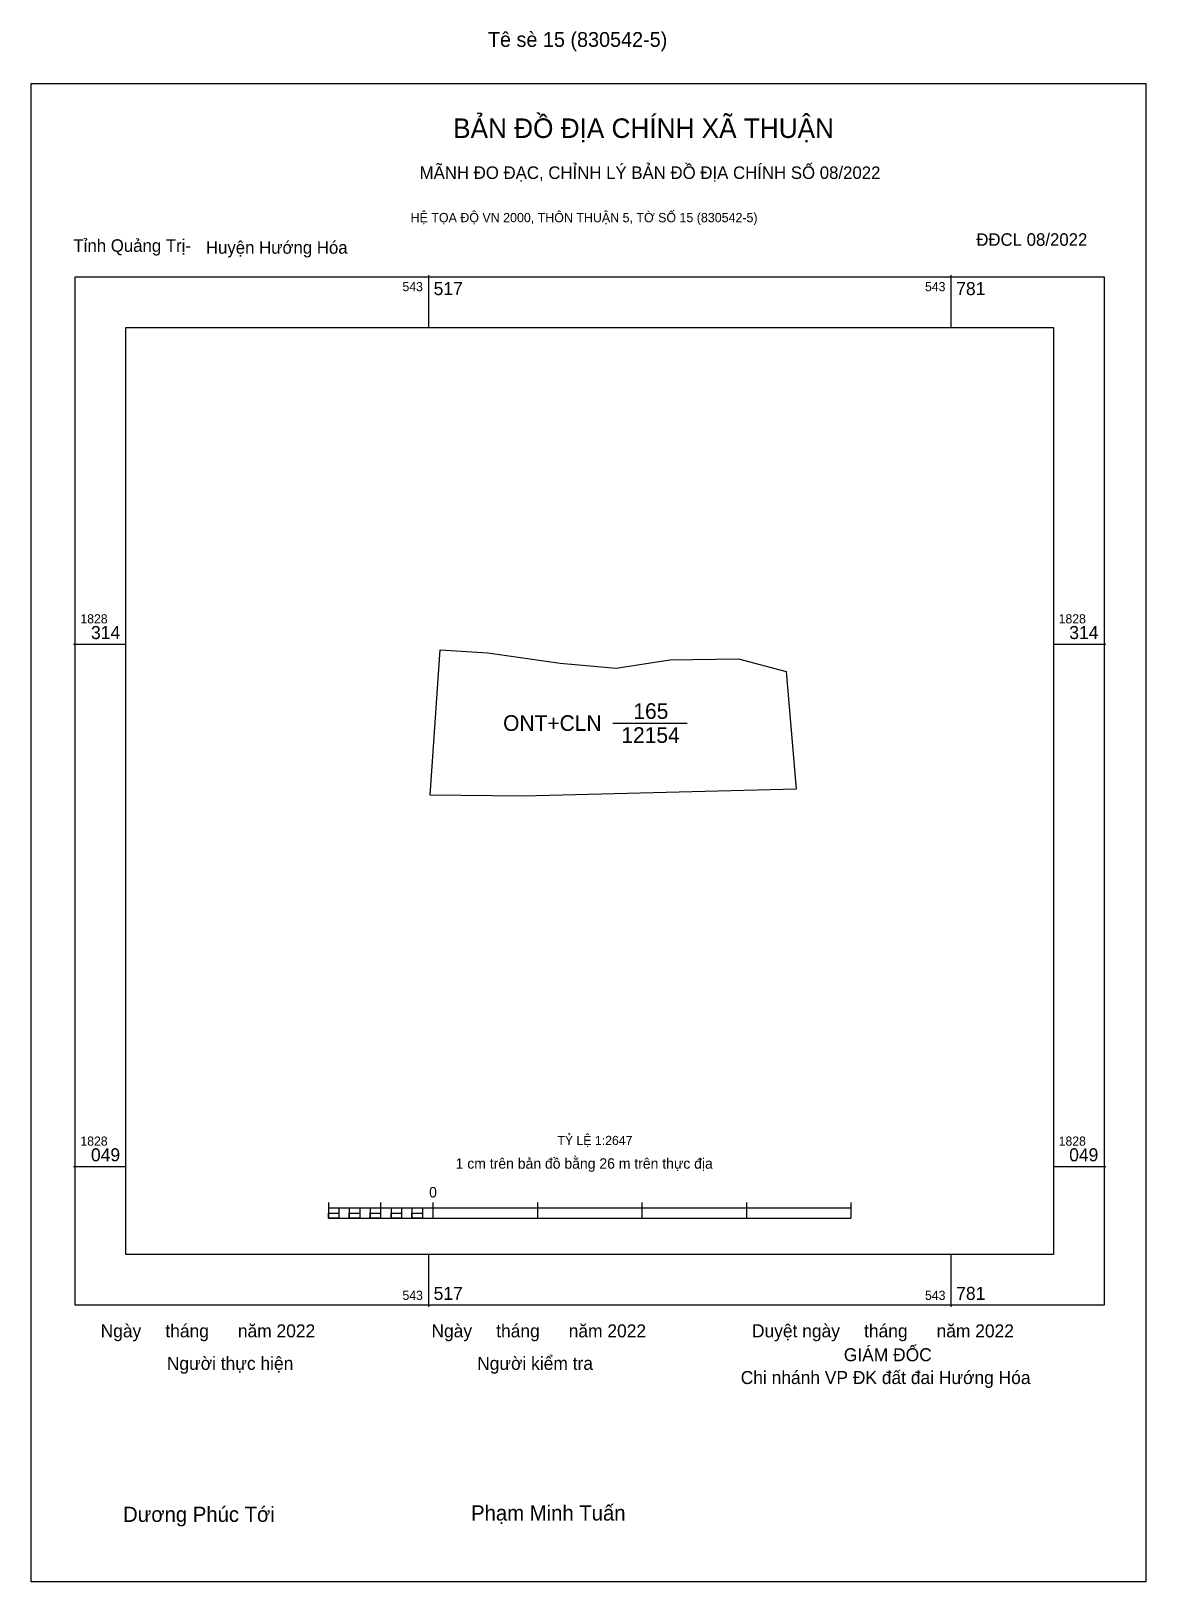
# Model space of a CAD drawing. Extents: x 543316 to 543881, y 1827839 to 1828625.
import ezdxf

# ---------------------------------------------------------------- set-up
doc = ezdxf.new("R2010")
doc.units = 0
for name, color, linetype in [('Level 10', 7, 'Continuous'), ('Level 13', 7, 'Continuous'), ('Level 15', 7, 'Continuous'), ('Level 6', 7, 'Continuous'), ('Level 62', 7, 'Continuous'), ('Level 63', 7, 'Continuous'), ('Level 9', 7, 'Continuous')]:
    doc.layers.add(name, color=color, linetype=linetype)

msp = doc.modelspace()

# ---------------------------------------------------------------- linework, layer by layer
at = {"layer": 'Level 10'}
msp.add_lwpolyline([(543523.08, 1828311.35), (543547.14, 1828309.79), (543583.81, 1828304.61), (543612.16, 1828302.08), (543639.46, 1828306.28), (543674.17, 1828306.85), (543698.32, 1828300.36), (543703.33, 1828240.74), (543565.32, 1828237.14), (543518.01, 1828237.67)], close=True, dxfattribs=at)
at = {"layer": 'Level 15'}
msp.add_lwpolyline([(543315.76, 1828598.44), (543880.61, 1828598.44), (543880.61, 1827838.85), (543315.76, 1827838.85)], close=True, dxfattribs=at)
at = {"layer": 'Level 62'}
msp.add_lwpolyline([(543363.78, 1828474.78), (543833.73, 1828474.78), (543833.73, 1828004.83), (543363.78, 1828004.83)], close=True, dxfattribs=at)
at = {"layer": 'Level 63'}
for p, q in [((543517.09, 1828501.25), (543517.09, 1828474.78)), ((543781.83, 1828501.25), (543781.83, 1828474.78)), ((543337.31, 1828314.17), (543363.78, 1828314.17)), ((543833.73, 1828314.17), (543860.21, 1828314.17)), ((543337.31, 1828049.43), (543363.78, 1828049.43)), ((543833.73, 1828049.43), (543860.21, 1828049.43)), ((543466.39, 1828031.13), (543466.39, 1828023.19)), ((543466.39, 1828028.48), (543731.13, 1828028.48)), ((543471.68, 1828028.48), (543471.68, 1828023.19)), ((543476.98, 1828028.48), (543476.98, 1828023.19)), ((543482.27, 1828028.48), (543482.27, 1828023.19)), ((543487.57, 1828028.48), (543487.57, 1828023.19)), ((543492.86, 1828031.13), (543492.86, 1828023.19)), ((543492.86, 1828028.48), (543492.86, 1828023.19)), ((543498.16, 1828028.48), (543498.16, 1828023.19)), ((543503.45, 1828028.48), (543503.45, 1828023.19)), ((543508.75, 1828028.48), (543508.75, 1828023.19)), ((543514.04, 1828028.48), (543514.04, 1828023.19)), ((543519.34, 1828031.13), (543519.34, 1828023.19)), ((543519.34, 1828028.48), (543519.34, 1828023.19)), ((543572.28, 1828031.13), (543572.28, 1828023.19)), ((543625.23, 1828031.13), (543625.23, 1828023.19)), ((543678.18, 1828031.13), (543678.18, 1828023.19)), ((543731.13, 1828031.13), (543731.13, 1828023.19)), ((543466.39, 1828023.19), (543731.13, 1828023.19)), ((543517.09, 1828004.83), (543517.09, 1827978.36)), ((543781.83, 1828004.83), (543781.83, 1827978.36))]:
    msp.add_line(p, q, dxfattribs=at)
for points in [[(543338.14, 1828500.43), (543859.38, 1828500.43), (543859.38, 1827979.18), (543338.14, 1827979.18)], [(543466.39, 1828025.83), (543471.68, 1828025.83), (543471.68, 1828023.19), (543466.39, 1828023.19)], [(543466.39, 1828025.83), (543471.68, 1828025.83), (543471.68, 1828023.19), (543466.39, 1828023.19)], [(543476.98, 1828025.83), (543482.27, 1828025.83), (543482.27, 1828023.19), (543476.98, 1828023.19)], [(543487.57, 1828025.83), (543492.86, 1828025.83), (543492.86, 1828023.19), (543487.57, 1828023.19)], [(543498.16, 1828025.83), (543503.45, 1828025.83), (543503.45, 1828023.19), (543498.16, 1828023.19)], [(543508.75, 1828025.83), (543514.04, 1828025.83), (543514.04, 1828023.19), (543508.75, 1828023.19)]]:
    msp.add_lwpolyline(points, close=True, dxfattribs=at)
at = {"layer": 'Level 9'}
msp.add_line((543610.52, 1828274.24), (543648.14, 1828274.24), dxfattribs=at)

# ---------------------------------------------------------------- texts
at = {"layer": 'Level 13'}
for s, p in [('165', (543620.92, 1828276.36)), ('ONT+CLN', (543554.93, 1828270.27)), ('12154', (543614.86, 1828264.18))]:
    msp.add_text(s, height=7.942, dxfattribs=at).set_placement(p)
at = {"layer": 'Level 6'}
msp.add_text('TỶ LỆ 1:2647', height=4.654, dxfattribs=at).set_placement((543582.41, 1828060.33))
at = {"layer": 'Level 63'}
for s, height, p in [('Tê sè 15 (830542-5)', 7.5, (543547.22, 1828617.01)), ('BẢN ĐỒ ĐỊA CHÍNH XÃ THUẬN', 9.9111, (543529.61, 1828570.83)), ('MÃNH ĐO ĐẠC, CHỈNH LÝ BẢN ĐỒ ĐỊA CHÍNH SỐ 08/2022', 6.3596, (543512.63, 1828550.06)), ('HỆ TỌA ĐỘ VN 2000, THÔN THUẬN 5, TỜ SỐ 15 (830542-5)', 4.7078, (543508.07, 1828528.11)), ('543', 4.633, (543503.94, 1828493.15)), ('517', 6.619, (543519.73, 1828491.16)), ('543', 4.633, (543768.68, 1828493.15)), ('781', 6.619, (543784.48, 1828491.16)), ('1828', 4.633, (543340.78, 1828324.76)), ('1828', 4.633, (543836.38, 1828324.76)), ('314', 6.619, (543346.16, 1828316.82)), ('314', 6.619, (543841.76, 1828316.82)), ('1828', 4.633, (543340.78, 1828060.02)), ('1828', 4.633, (543836.38, 1828060.02)), ('049', 6.619, (543346.12, 1828052.08)), ('1 cm trên bản đồ bằng 26 m trên thực địa', 5.2949, (543530.87, 1828048.34)), ('049', 6.619, (543841.72, 1828052.08)), ('0', 5.29, (543517.46, 1828033.78)), ('517', 6.619, (543519.73, 1827981.83)), ('781', 6.619, (543784.48, 1827981.83)), ('543', 4.633, (543503.94, 1827981.83)), ('543', 4.633, (543768.68, 1827981.83)), ('Ngày     tháng      năm 2022', 6.5876, (543351.03, 1827962.85)), ('Ngày     tháng      năm 2022', 6.5876, (543518.63, 1827962.85)), ('Duyệt ngày     tháng      năm 2022', 6.5876, (543681.01, 1827962.85)), ('GIÁM ĐỐC', 6.588, (543727.54, 1827950.75)), ('Người thực hiện', 6.5876, (543384.56, 1827946.38)), ('Người kiểm tra', 6.5876, (543541.78, 1827946.38)), ('Chi nhánh VP ĐK đất đai Hướng Hóa', 6.5876, (543675.3, 1827939.19)), ('Phạm Minh Tuấn', 7.6838, (543538.7, 1827870)), ('Dương Phúc Tới', 7.6838, (543362.39, 1827869.31))]:
    msp.add_text(s, height=height, dxfattribs=at).set_placement(p)
at = {"layer": 'Level 9'}
for s, p in [('ĐĐCL 08/2022', (543794.65, 1828516.16)), ('Tỉnh Quảng Trị-', (543337.25, 1828513.1)), ('Huyện Hướng Hóa', (543404.36, 1828512.14))]:
    msp.add_text(s, height=6.3596, dxfattribs=at).set_placement(p)

doc.saveas('drawing.dxf')
